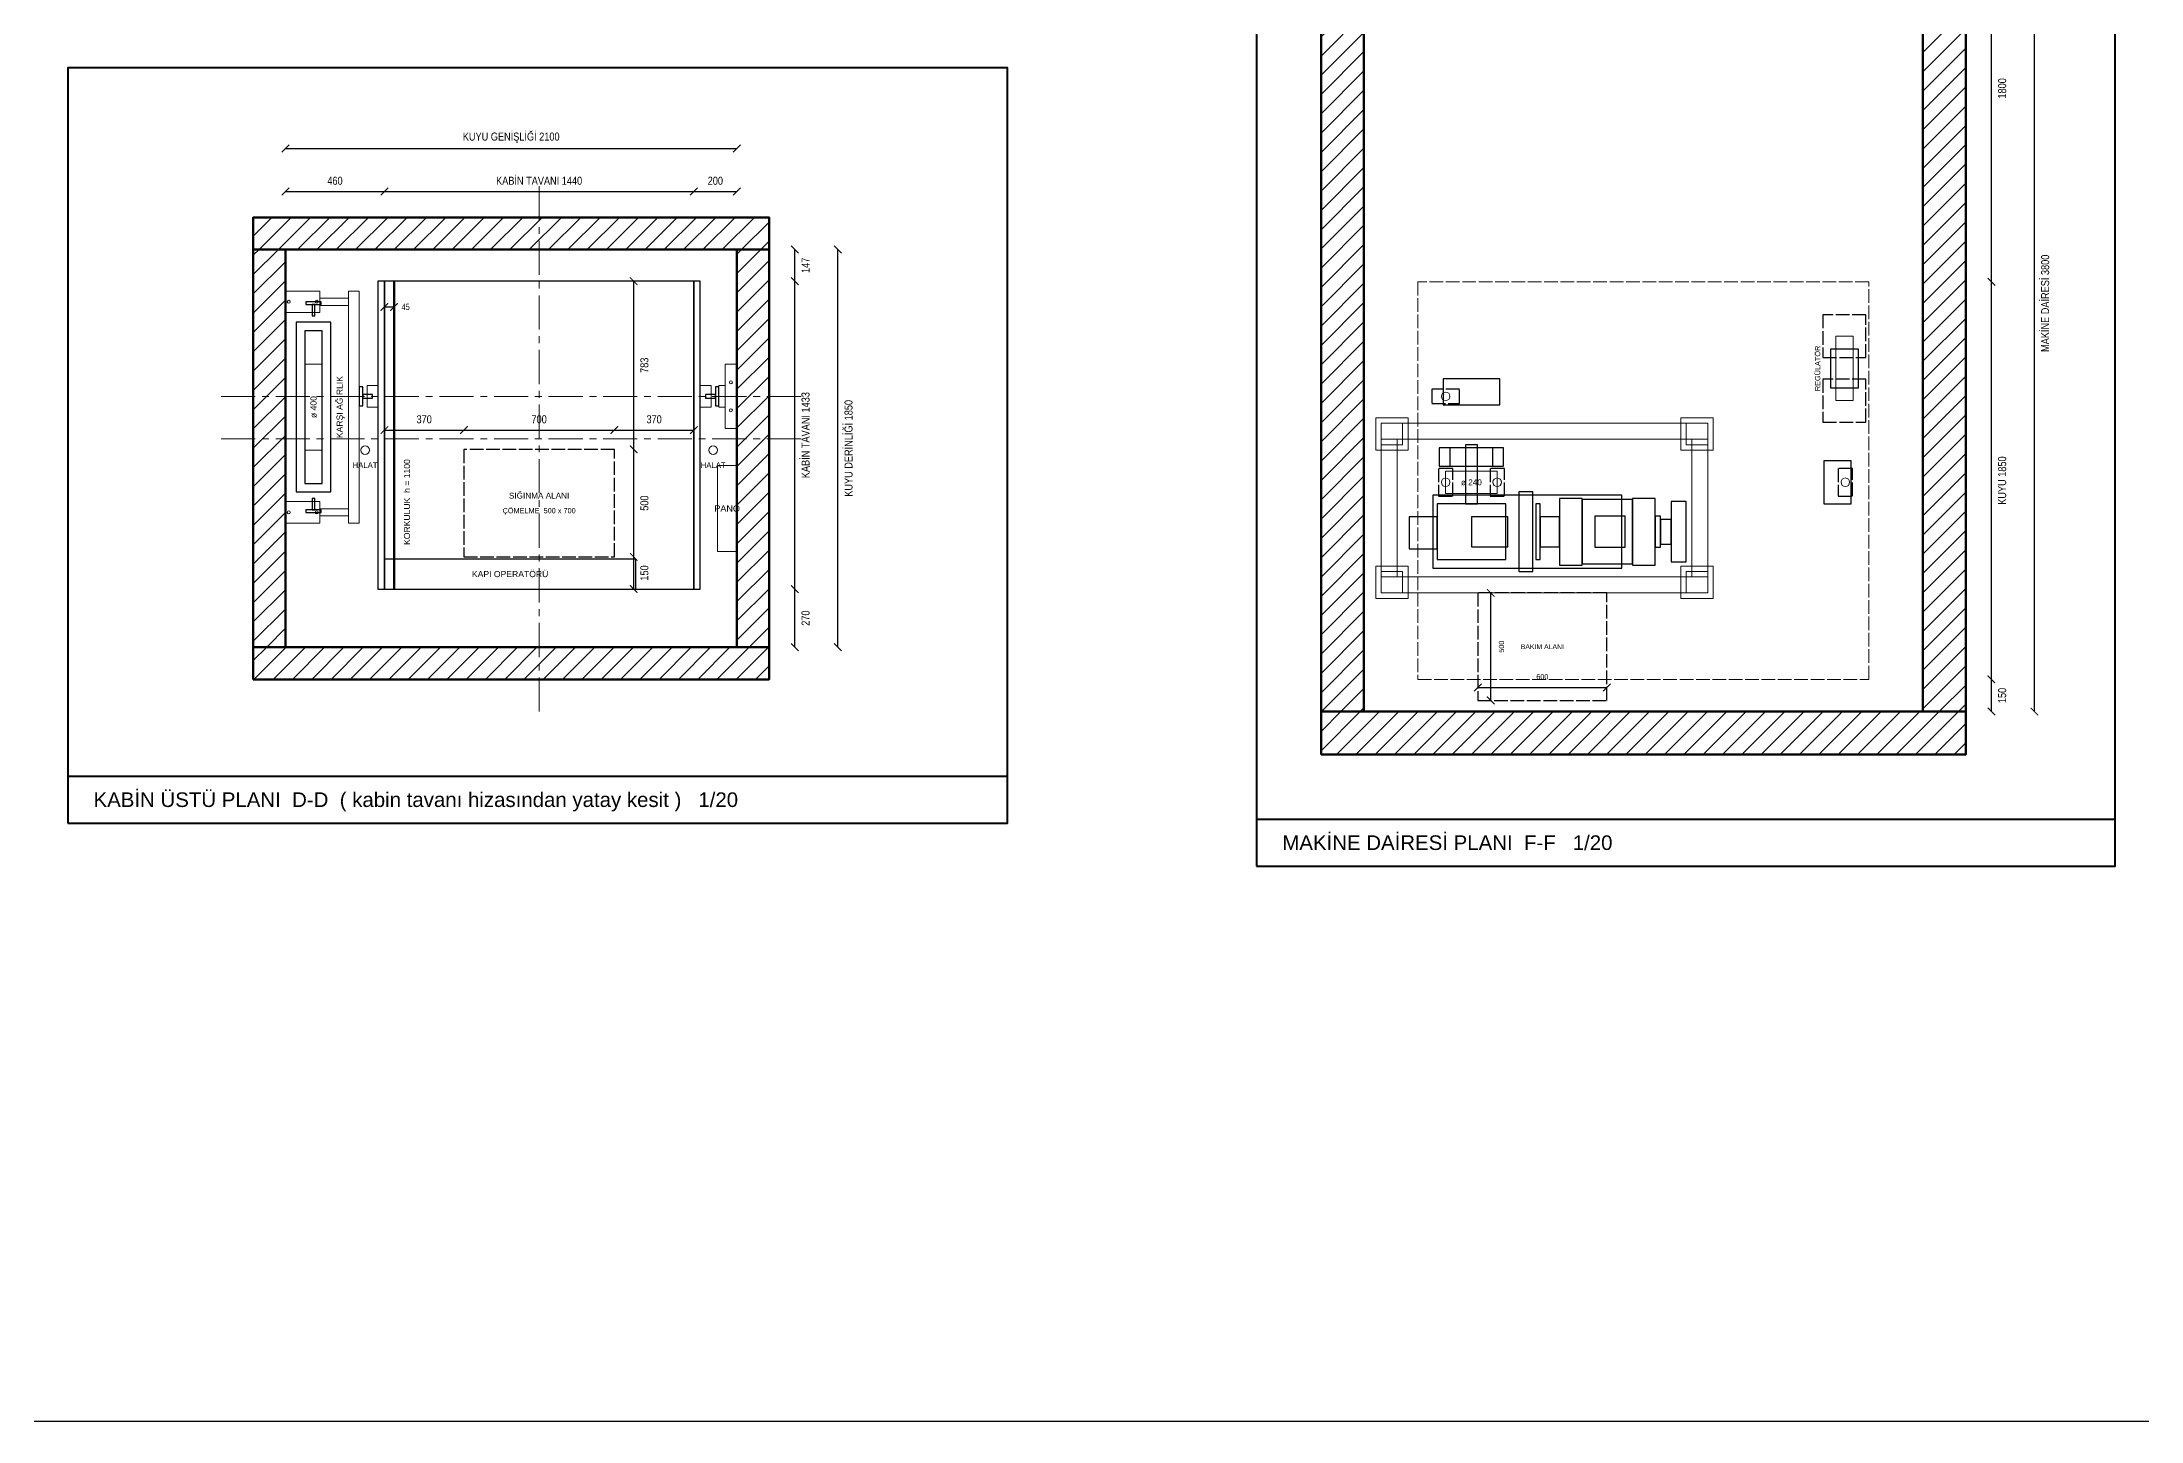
# Model space of a CAD drawing. Header units: millimetres. Extents: x -4216 to -974, y 1159 to 1759.
# Drawn here: x -3512.8 to -3024.3, y 1159.4 to 1480.3 of the extents above; entities that cross this region are included whole.
import ezdxf
from ezdxf.enums import TextEntityAlignment as Align

# ---------------------------------------------------------------- set-up
doc = ezdxf.new("R2010")
doc.units = ezdxf.units.MM
doc.linetypes.add('CENTER', pattern=[5.08, 3.175, -0.635, 0.635, -0.635])
doc.linetypes.add('DASHED', pattern=[1.524, 1.27, -0.254])
for name, color, linetype, lineweight in [('AGIRLIK', 30, 'Continuous', 30), ('BAGLANTI', 8, 'Continuous', 25), ('CERCEVE', 7, 'Continuous', 40), ('CIVATA', 3, 'Continuous', 13), ('DELIK', 5, 'DASHED', 30), ('EKSEN', 1, 'CENTER', 13), ('GIZLI', 8, 'DASHED', 13), ('KABIN', 7, 'Continuous', 30), ('KAPI', 30, 'Continuous', 30), ('KASNAK', 90, 'Continuous', 20), ('KONSOL', 3, 'Continuous', 18), ('KORKULUK', 6, 'Continuous', 50), ('KUYU-DUVAR', 7, 'Continuous', 50), ('KUYU-IC', 7, 'Continuous', 25), ('MAKINE', 5, 'Continuous', 30), ('OLCU', 5, 'Continuous', 13), ('PANO', 150, 'Continuous', 20), ('PATEN', 200, 'Continuous', 20), ('RAY', 3, 'Continuous', 25), ('SASE', 6, 'Continuous', 30), ('SIGINMA', 3, 'DASHED', 25), ('t-çap', 7, 'Continuous', 25), ('TARAMA', 8, 'Continuous', 13), ('YAZI', 7, 'Continuous', 0)]:
    doc.layers.add(name, color=color, linetype=linetype, lineweight=lineweight)
doc.styles.add('ASANSOR', font='arial.ttf')
doc.styles.add('OpenSansCondensed-Light', font='OpenSansCondensed-Light.ttf')
doc.dimstyles.new('EZDXF', dxfattribs={"dimtxt": 0.25, "dimasz": 0.175, "dimexe": 0.375, "dimexo": 0.125, "dimgap": 0.1, "dimtad": 1, "dimlfac": 100, "dimzin": 12, "dimdsep": 46, "dimtxsty": 'OpenSansCondensed-Light', "dimblk": 'ARCHTICK', "dimcen": 2.5, "dimazin": 3, "dimtfac": 0.5, "dimtmove": 2, "dimatfit": 3})

# ---------------------------------------------------------------- blocks, each defined once
blk = doc.blocks.new('_ARCHTICK')
at = {"color": 0, "linetype": 'BYBLOCK', "const_width": 0.15}
blk.add_lwpolyline([(-0.5, -0.5), (0.5, 0.5)], dxfattribs=at)
blk = doc.blocks.new('*D107')
at = {"color": 0}
blk.add_line((2370, 270), (2370, 1703), dxfattribs=at)
at = {"layer": 'Defpoints'}
for p in [(0, 1703), (0, 270), (2370, 270)]:
    blk.add_point(p, dxfattribs=at)
at = {"layer": 'OLCU', "color": 0, "xscale": 35, "yscale": 35}
for p, rotation in [((2370, 1703), 90), ((2370, 270), 270)]:
    blk.add_blockref('_ARCHTICK', p, dxfattribs=dict(at, rotation=rotation))
at = {"layer": 'OLCU', "color": 5, "insert": (2420, 986.5), "char_height": 37.232, "attachment_point": 5, "rotation": 90, "style": 'OpenSansCondensed-Light'}
blk.add_mtext('KABİN TAVANI 1433', dxfattribs=at)
blk = doc.blocks.new('*D108')
at = {"color": 0}
blk.add_line((2370, 1703), (2370, 1850), dxfattribs=at)
at = {"layer": 'Defpoints'}
for p in [(0, 1850), (0, 1703), (2370, 1703)]:
    blk.add_point(p, dxfattribs=at)
at = {"layer": 'OLCU', "color": 0, "xscale": 35, "yscale": 35}
for p, rotation in [((2370, 1850), 90), ((2370, 1703), 270)]:
    blk.add_blockref('_ARCHTICK', p, dxfattribs=dict(at, rotation=rotation))
at = {"layer": 'OLCU', "color": 5, "insert": (2420, 1776.5), "char_height": 37.23, "attachment_point": 5, "rotation": 90, "style": 'OpenSansCondensed-Light'}
blk.add_mtext('147', dxfattribs=at)
blk = doc.blocks.new('*D116')
at = {"color": 0}
blk.add_line((1620, 920), (1620, 1703), dxfattribs=at)
at = {"layer": 'Defpoints'}
for p in [(0, 1703), (0, 920), (1620, 920)]:
    blk.add_point(p, dxfattribs=at)
at = {"layer": 'OLCU', "color": 0, "xscale": 35, "yscale": 35}
for p, rotation in [((1620, 1703), 90), ((1620, 920), 270)]:
    blk.add_blockref('_ARCHTICK', p, dxfattribs=dict(at, rotation=rotation))
at = {"layer": 'OLCU', "color": 5, "insert": (1670, 1311.5), "char_height": 37.23, "attachment_point": 5, "rotation": 90, "style": 'OpenSansCondensed-Light'}
blk.add_mtext('783', dxfattribs=at)
blk = doc.blocks.new('CIZIM_KABIN_USTU', base_point=(-1013.5, -820))
at = {"layer": 'TARAMA'}
h = blk.add_hatch(dxfattribs=at)
h.set_pattern_fill('ANSI31', scale=20)
h.paths.add_polyline_path([(-150, 1850), (2250, 1850), (2250, 2000), (-150, 2000)])
h = blk.add_hatch(dxfattribs=at)
h.set_pattern_fill('ANSI31', scale=20)
h.paths.add_polyline_path([(-150, 0), (0, 0), (0, 1850), (-150, 1850)])
h = blk.add_hatch(dxfattribs=at)
h.set_pattern_fill('ANSI31', scale=20)
h.paths.add_polyline_path([(2100, 0), (2250, 0), (2250, 1850), (2100, 1850)])
h = blk.add_hatch(dxfattribs=at)
h.set_pattern_fill('ANSI31', scale=20)
h.paths.add_polyline_path([(-150, -150), (2250, -150), (2250, 0), (-150, 0)])
at = {"layer": 'AGIRLIK', "ltscale": 50}
for points in [[(50, 722), (210, 722), (210, 1512), (50, 1512)], [(90, 762), (170, 762), (170, 1472), (90, 1472)]]:
    blk.add_lwpolyline(points, close=True, dxfattribs=at)
at = {"layer": 'CERCEVE', "ltscale": 50}
blk.add_line((-1013.5, -600), (3359.5, -600), dxfattribs=at)
blk.add_lwpolyline([(-1013.5, -820), (3359.5, -820), (3359.5, 2696), (-1013.5, 2696)], close=True, dxfattribs=at)
at = {"layer": 'CIVATA', "ltscale": 50}
for centre in [(15, 1607), (145, 1607), (2072.5, 1232), (2072.5, 1102), (15, 627), (145, 627)]:
    blk.add_circle(centre, 7, dxfattribs=at)
at = {"layer": 'EKSEN', "linetype": 'CENTER', "ltscale": 50}
for p, q in [((1180, -300), (1180, 2150)), ((-300, 1167), (2400, 1167)), ((-300, 970), (2400, 970))]:
    blk.add_line(p, q, dxfattribs=at)
at = {"layer": 'KABIN', "ltscale": 50}
blk.add_lwpolyline([(460, 270), (1900, 270), (1900, 1703), (460, 1703)], close=True, dxfattribs=at)
at = {"layer": 'KAPI', "ltscale": 50}
blk.add_lwpolyline([(460, 270), (1630, 270), (1630, 410), (460, 410)], close=True, dxfattribs=at)
at = {"layer": 'KASNAK', "ltscale": 50}
blk.add_lwpolyline([(90, 917), (170, 917), (170, 1317), (90, 1317)], close=True, dxfattribs=at)
for centre in [(370, 917), (1990, 917)]:
    blk.add_circle(centre, 20, dxfattribs=at)
at = {"layer": 'KONSOL', "ltscale": 50}
for points in [[(0, 1557), (160, 1557), (160, 1657), (0, 1657)], [(160, 1590.33333), (293, 1590.33333), (293, 1623.66667), (160, 1623.66667)], [(293, 577), (343, 577), (343, 1657), (293, 1657)], [(2045, 1017), (2100, 1017), (2100, 1317), (2045, 1317)], [(2017, 1117), (2045, 1117), (2045, 1217), (2017, 1217)], [(0, 577), (160, 577), (160, 677), (0, 677)], [(160, 610.33333), (293, 610.33333), (293, 643.66667), (160, 643.66667)]]:
    blk.add_lwpolyline(points, close=True, dxfattribs=at)
at = {"layer": 'KORKULUK', "ltscale": 50}
blk.add_line((505, 270), (505, 1703), dxfattribs=at)
at = {"layer": 'KUYU-DUVAR', "ltscale": 50}
for points in [[(-150, 1850), (2250, 1850), (2250, 2000), (-150, 2000)], [(-150, 0), (0, 0), (0, 1850), (-150, 1850)], [(2100, 0), (2250, 0), (2250, 1850), (2100, 1850)], [(-150, -150), (2250, -150), (2250, 0), (-150, 0)]]:
    blk.add_lwpolyline(points, close=True, dxfattribs=at)
at = {"layer": 'KUYU-IC', "ltscale": 50}
blk.add_lwpolyline([(0, 0), (2100, 0), (2100, 1850), (0, 1850)], close=True, dxfattribs=at)
at = {"layer": 'PANO', "ltscale": 50}
blk.add_lwpolyline([(2010, 445), (2100, 445), (2100, 845), (2010, 845)], close=True, dxfattribs=at)
at = {"layer": 'PATEN', "ltscale": 50}
for points in [[(380, 1117), (430, 1117), (430, 1217), (380, 1217)], [(1930, 1117), (1980, 1117), (1980, 1217), (1930, 1217)]]:
    blk.add_lwpolyline(points, close=True, dxfattribs=at)
at = {"layer": 'RAY', "ltscale": 50}
for points in [[(95, 1594.4), (165, 1594.4), (165, 1607), (95, 1607)], [(123.7, 1542), (136.3, 1542), (136.3, 1594.4), (123.7, 1594.4)], [(343, 1122.5), (359.02, 1122.5), (359.02, 1211.5), (343, 1211.5)], [(359.02, 1158.99), (405, 1158.99), (405, 1175.01), (359.02, 1175.01)], [(1955, 1158.99), (2000.98, 1158.99), (2000.98, 1175.01), (1955, 1175.01)], [(2000.98, 1122.5), (2017, 1122.5), (2017, 1211.5), (2000.98, 1211.5)], [(123.7, 639.6), (136.3, 639.6), (136.3, 692), (123.7, 692)], [(95, 627), (165, 627), (165, 639.6), (95, 639.6)]]:
    blk.add_lwpolyline(points, close=True, dxfattribs=at)
at = {"layer": 'SASE', "ltscale": 50}
for points in [[(430, 270), (460, 270), (460, 1703), (430, 1703)], [(1900, 270), (1930, 270), (1930, 1703), (1900, 1703)]]:
    blk.add_lwpolyline(points, close=True, dxfattribs=at)
at = {"layer": 'SIGINMA', "ltscale": 50}
blk.add_lwpolyline([(830, 420), (1530, 420), (1530, 920), (830, 920)], close=True, dxfattribs=at)
at = {"layer": 'TARAMA', "ltscale": 50}
for points in [[(-150, 1850), (2250, 1850), (2250, 2000), (-150, 2000)], [(-150, 0), (0, 0), (0, 1850), (-150, 1850)], [(2100, 0), (2250, 0), (2250, 1850), (2100, 1850)], [(-150, -150), (2250, -150), (2250, 0), (-150, 0)]]:
    blk.add_lwpolyline(points, close=True, dxfattribs=at)
at = {"layer": 'CERCEVE', "style": 'ASANSOR'}
blk.add_text('KABİN ÜSTÜ PLANI  D-D  ( kabin tavanı hizasından yatay kesit )   1/20', height=68.02, dxfattribs=at).set_placement((-893.5, -710), align=Align.MIDDLE_LEFT)
at = {"layer": 'YAZI', "style": 'ASANSOR'}
for s, p in [('KARŞI AĞIRLIK', (251.5, 1117)), ('ø 400', (130, 1117)), ('KORKULUK  h = 1100', (565, 675))]:
    blk.add_text(s, height=28.64, rotation=90, dxfattribs=at).set_placement(p, align=Align.MIDDLE_CENTER)
for s, height, p in [('HALAT', 25.776, (370, 847)), ('HALAT', 25.776, (1990, 847)), ('SIĞINMA ALANI', 27.208, (1180, 705)), ('ÇÖMELME  500 x 700', 24.344, (1180, 635)), ('PANO', 30.072, (2055, 645)), ('KAPI OPERATÖRÜ', 28.64, (1045, 340))]:
    blk.add_text(s, height=height, dxfattribs=at).set_placement(p, align=Align.MIDDLE_CENTER)
at = {"layer": 'OLCU'}
for base, p1, p2, location, text, override in [((0, 2320), (0, 0), (2100, 0), (1050, 2370), 'KUYU GENİŞLİĞİ 2100', {"dimtxt": 37.232, "dimasz": 35, "dimexe": 30, "dimexo": 25, "dimgap": 15, "dimse1": 1, "dimse2": 1, "dimclrt": 5, "dimtmove": 2}), ((460, 2120), (460, 0), (1900, 0), (1180, 2170), 'KABİN TAVANI 1440', {"dimtxt": 37.232, "dimasz": 35, "dimexe": 30, "dimexo": 25, "dimgap": 15, "dimse1": 1, "dimse2": 1, "dimclrt": 5, "dimtmove": 2}), ((0, 2120), (0, 0), (460, 0), (230, 2170), '460', {"dimtxt": 37.232, "dimasz": 35, "dimexe": 30, "dimexo": 25, "dimgap": 15, "dimse1": 1, "dimse2": 1, "dimclrt": 5, "dimtmove": 2}), ((1900, 2120), (1900, 0), (2100, 0), (2000, 2170), '200', {"dimtxt": 37.232, "dimasz": 35, "dimexe": 30, "dimexo": 25, "dimgap": 15, "dimse1": 1, "dimse2": 1, "dimclrt": 5, "dimtmove": 2}), ((460, 1583), (460, 0), (505, 0), (559, 1583), '45', {"dimtxt": 28.64, "dimasz": 35, "dimexe": 30, "dimexo": 25, "dimgap": 15, "dimse1": 1, "dimse2": 1, "dimclrt": 5, "dimtmove": 2}), ((460, 1010), (460, 0), (830, 0), (645, 1060), '370', {"dimtxt": 37.232, "dimasz": 35, "dimexe": 30, "dimexo": 25, "dimgap": 15, "dimse1": 1, "dimse2": 1, "dimclrt": 5, "dimtmove": 2}), ((830, 1010), (830, 0), (1530, 0), (1180, 1060), '700', {"dimtxt": 37.232, "dimasz": 35, "dimexe": 30, "dimexo": 25, "dimgap": 15, "dimse1": 1, "dimse2": 1, "dimclrt": 5, "dimtmove": 2}), ((1530, 1010), (1530, 0), (1900, 0), (1715, 1060), '370', {"dimtxt": 37.232, "dimasz": 35, "dimexe": 30, "dimexo": 25, "dimgap": 15, "dimse1": 1, "dimse2": 1, "dimclrt": 5, "dimtmove": 2})]:
    blk.add_linear_dim(base=base, p1=p1, p2=p2, location=location, text=text, dimstyle='EZDXF', override=override, dxfattribs=at).render()
for base, p1, p2, text, picture, middle in [((2370, 1703), (0, 1703), (0, 1850), '147', '*D108', (2420, 1776.5)), ((2370, 270), (0, 270), (0, 1703), 'KABİN TAVANI 1433', '*D107', (2420, 986.5)), ((1620, 920), (0, 920), (0, 1703), '783', '*D116', (1670, 1311.5))]:
    dim = blk.add_linear_dim(base=base, p1=p1, p2=p2, angle=90, text=text, dimstyle='EZDXF', override={"dimtxt": 37.232, "dimasz": 35, "dimexe": 30, "dimexo": 25, "dimgap": 15, "dimse1": 1, "dimse2": 1, "dimclrt": 5, "dimtmove": 2}, dxfattribs=at)
    dim.commit()
    dim.dimension.update_dxf_attribs({"geometry": picture, "text_midpoint": middle, "dimtype": 160, "text_rotation": 90})
for base, p1, p2, location, text in [((2570, 0), (0, 0), (0, 1850), (2620, 925), 'KUYU DERİNLİĞİ 1850'), ((1620, 420), (0, 420), (0, 920), (1670, 670), '500'), ((1620, 270), (0, 270), (0, 420), (1670, 345), '150'), ((2370, 0), (0, 0), (0, 270), (2420, 135), '270')]:
    blk.add_linear_dim(base=base, p1=p1, p2=p2, angle=90, location=location, text=text, text_rotation=90, dimstyle='EZDXF', override={"dimtxt": 37.232, "dimasz": 35, "dimexe": 30, "dimexo": 25, "dimgap": 15, "dimse1": 1, "dimse2": 1, "dimclrt": 5, "dimtmove": 2}, dxfattribs=at).render()
blk = doc.blocks.new('CIZIM_MAKINE_DAIRESI', base_point=(-750, -870))
at = {"layer": 'TARAMA'}
h = blk.add_hatch(dxfattribs=at)
h.set_pattern_fill('ANSI31', scale=20)
h.paths.add_polyline_path([(-450, 3650), (2550, 3650), (2550, 3850), (-450, 3850)])
h = blk.add_hatch(dxfattribs=at)
h.set_pattern_fill('ANSI31', scale=20)
h.paths.add_polyline_path([(-450, -150), (-250, -150), (-250, 3650), (-450, 3650)])
h = blk.add_hatch(dxfattribs=at)
h.set_pattern_fill('ANSI31', scale=20)
h.paths.add_polyline_path([(2350, -150), (2550, -150), (2550, 3650), (2350, 3650)])
h = blk.add_hatch(dxfattribs=at)
h.set_pattern_fill('ANSI31', scale=20)
h.paths.add_polyline_path([(-450, -350), (2550, -350), (2550, -150), (-450, -150)])
at = {"layer": 'BAGLANTI', "ltscale": 50}
for points in [[(118, 1278), (382, 1278), (382, 1398), (118, 1398)], [(1890, 817), (2017, 817), (2017, 1017), (1890, 1017)]]:
    blk.add_lwpolyline(points, close=True, dxfattribs=at)
at = {"layer": 'CERCEVE', "ltscale": 50}
blk.add_line((-750, -650), (3246, -650), dxfattribs=at)
blk.add_lwpolyline([(-750, -870), (3246, -870), (3246, 4546), (-750, 4546)], close=True, dxfattribs=at)
at = {"layer": 'DELIK', "ltscale": 50}
for points in [[(1886, 1497), (2086, 1497), (2086, 1697), (1886, 1697)], [(1886, 1197), (2086, 1197), (2086, 1397), (1886, 1397)], [(65.55, 1283.75), (194.45, 1283.75), (194.45, 1350.25), (65.55, 1350.25)], [(96.75, 852.55), (163.25, 852.55), (163.25, 981.45), (96.75, 981.45)], [(336.75, 852.55), (403.25, 852.55), (403.25, 981.45), (336.75, 981.45)], [(1956.75, 852.55), (2023.25, 852.55), (2023.25, 981.45), (1956.75, 981.45)]]:
    blk.add_lwpolyline(points, close=True, dxfattribs=at)
at = {"layer": 'GIZLI', "ltscale": 50}
blk.add_lwpolyline([(0, 0), (2100, 0), (2100, 1850), (0, 1850)], close=True, dxfattribs=at)
at = {"layer": 'KAPI', "ltscale": 50}
blk.add_lwpolyline([(50, 3650), (850, 3650), (850, 3850), (50, 3850)], close=True, dxfattribs=at)
at = {"layer": 'KASNAK', "ltscale": 50}
for points in [[(1946, 1297), (2026, 1297), (2026, 1597), (1946, 1597)], [(130, 864.5), (370, 864.5), (370, 969.5), (130, 969.5)]]:
    blk.add_lwpolyline(points, close=True, dxfattribs=at)
for centre in [(130, 1317), (130, 917), (370, 917), (1990, 917)]:
    blk.add_circle(centre, 20, dxfattribs=at)
at = {"layer": 'KONSOL', "ltscale": 50}
for points in [[(-195, 1067), (-45, 1067), (-45, 1217), (-195, 1217)], [(-170, 1092), (-70, 1092), (-70, 1192), (-170, 1192)], [(-170, 1117), (1350, 1117), (1350, 1192), (-170, 1192)], [(1225, 1067), (1375, 1067), (1375, 1217), (1225, 1217)], [(1250, 1092), (1350, 1092), (1350, 1192), (1250, 1192)], [(-170, 477), (-95, 477), (-95, 1117), (-170, 1117)], [(1275, 477), (1350, 477), (1350, 1117), (1275, 1117)], [(-195, 377), (-45, 377), (-45, 527), (-195, 527)], [(-170, 402), (-70, 402), (-70, 502), (-170, 502)], [(1225, 377), (1375, 377), (1375, 527), (1225, 527)], [(1250, 402), (1350, 402), (1350, 502), (1250, 502)], [(-170, 402), (1350, 402), (1350, 477), (-170, 477)]]:
    blk.add_lwpolyline(points, close=True, dxfattribs=at)
at = {"layer": 'KUYU-DUVAR', "ltscale": 50}
for points in [[(-450, 3650), (2550, 3650), (2550, 3850), (-450, 3850)], [(-450, -150), (-250, -150), (-250, 3650), (-450, 3650)], [(2350, -150), (2550, -150), (2550, 3650), (2350, 3650)], [(-450, -350), (2550, -350), (2550, -150), (-450, -150)]]:
    blk.add_lwpolyline(points, close=True, dxfattribs=at)
at = {"layer": 'KUYU-IC', "ltscale": 50}
blk.add_lwpolyline([(-250, -150), (2350, -150), (2350, 3650), (-250, 3650)], close=True, dxfattribs=at)
at = {"layer": 'MAKINE', "ltscale": 50}
for points in [[(1921, 1357), (2051, 1357), (2051, 1537), (1921, 1537)], [(100, 992), (400, 992), (400, 1077), (100, 1077)], [(150, 992), (350, 992), (350, 1077), (150, 1077)], [(222.5, 817), (277.5, 817), (277.5, 1092), (222.5, 1092)], [(70, 517), (950, 517), (950, 857), (70, 857)], [(90, 557), (410, 557), (410, 817), (90, 817)], [(470, 502), (535, 502), (535, 872), (470, 872)], [(550, 557), (570, 557), (570, 817), (550, 817)], [(660, 532), (765, 532), (765, 842), (660, 842)], [(765, 537), (1000, 537), (1000, 837), (765, 837)], [(1000, 532), (1105, 532), (1105, 842), (1000, 842)], [(1180, 547), (1250, 547), (1250, 827), (1180, 827)], [(-40, 607), (90, 607), (90, 757), (-40, 757)], [(250, 617), (420, 617), (420, 757), (250, 757)], [(570, 617), (660, 617), (660, 757), (570, 757)], [(825, 615), (965, 615), (965, 759), (825, 759)], [(1105, 614.5), (1130, 614.5), (1130, 759.5), (1105, 759.5)], [(1130, 629.5), (1180, 629.5), (1180, 744.5), (1130, 744.5)]]:
    blk.add_lwpolyline(points, close=True, dxfattribs=at)
at = {"layer": 'PANO', "ltscale": 50}
blk.add_lwpolyline([(1950, 3050), (2350, 3050), (2350, 3650), (1950, 3650)], close=True, dxfattribs=at)
at = {"layer": 'SIGINMA', "ltscale": 50}
for points in [[(1250, 3050), (1950, 3050), (1950, 3650), (1250, 3650)], [(280, -98), (880, -98), (880, 402), (280, 402)]]:
    blk.add_lwpolyline(points, close=True, dxfattribs=at)
at = {"layer": 'TARAMA', "ltscale": 50}
for points in [[(-450, 3650), (2550, 3650), (2550, 3850), (-450, 3850)], [(-450, -150), (-250, -150), (-250, 3650), (-450, 3650)], [(2350, -150), (2550, -150), (2550, 3650), (2350, 3650)], [(-450, -350), (2550, -350), (2550, -150), (-450, -150)]]:
    blk.add_lwpolyline(points, close=True, dxfattribs=at)
at = {"layer": 'CERCEVE', "style": 'ASANSOR'}
blk.add_text('MAKİNE DAİRESİ PLANI  F-F   1/20', height=68.02, dxfattribs=at).set_placement((-630, -760), align=Align.MIDDLE_LEFT)
at = {"layer": 'YAZI', "style": 'ASANSOR'}
for s, height, p in [('KAPI 800', 24.344, (450, 3750)), ('ø 240', 27.208, (250, 917)), ('BAKIM ALANI', 22.912, (580, 152))]:
    blk.add_text(s, height=height, dxfattribs=at).set_placement(p, align=Align.MIDDLE_CENTER)
for s, height, p in [('ÇALIŞMA ALANI', 22.912, (1600, 3350)), ('KUMANDA PANOSU', 22.912, (2150, 3350)), ('REGÜLATÖR', 24.344, (1861, 1447))]:
    blk.add_text(s, height=height, rotation=90, dxfattribs=at).set_placement(p, align=Align.MIDDLE_CENTER)
at = {"layer": 'OLCU'}
for base, p1, p2, location, text, override in [((-250, 4170), (-250, 0), (2350, 0), (1050, 4220), 'MAKİNE DAİRESİ 2600', {"dimtxt": 37.232, "dimasz": 35, "dimexe": 30, "dimexo": 25, "dimgap": 15, "dimse1": 1, "dimse2": 1, "dimclrt": 5, "dimtmove": 2}), ((-250, 3970), (-250, 0), (0, 0), (-125, 4020), '250', {"dimtxt": 37.232, "dimasz": 35, "dimexe": 30, "dimexo": 25, "dimgap": 15, "dimse1": 1, "dimse2": 1, "dimclrt": 5, "dimtmove": 2}), ((0, 3970), (0, 0), (2100, 0), (1050, 4020), 'KUYU 2100', {"dimtxt": 37.232, "dimasz": 35, "dimexe": 30, "dimexo": 25, "dimgap": 15, "dimse1": 1, "dimse2": 1, "dimclrt": 5, "dimtmove": 2}), ((2100, 3970), (2100, 0), (2350, 0), (2225, 4020), '250', {"dimtxt": 37.232, "dimasz": 35, "dimexe": 30, "dimexo": 25, "dimgap": 15, "dimse1": 1, "dimse2": 1, "dimclrt": 5, "dimtmove": 2}), ((1250, 3110), (1250, 0), (1950, 0), (1600, 3160), '700', {"dimtxt": 24.344, "dimasz": 35, "dimexe": 30, "dimexo": 25, "dimgap": 15, "dimse1": 1, "dimse2": 1, "dimclrt": 5, "dimtmove": 2}), ((280, -38), (280, 0), (880, 0), (580, 12), '600', {"dimtxt": 24.344, "dimasz": 35, "dimexe": 30, "dimexo": 25, "dimgap": 15, "dimse1": 1, "dimse2": 1, "dimclrt": 5, "dimtmove": 2})]:
    blk.add_linear_dim(base=base, p1=p1, p2=p2, location=location, text=text, dimstyle='EZDXF', override=override, dxfattribs=at).render()
for base, p1, p2, location, text, override in [((2670, 1850), (0, 1850), (0, 3650), (2720, 2750), '1800', {"dimtxt": 37.232, "dimasz": 35, "dimexe": 30, "dimexo": 25, "dimgap": 15, "dimse1": 1, "dimse2": 1, "dimclrt": 5, "dimtmove": 2}), ((2870, -150), (0, -150), (0, 3650), (2920, 1750), 'MAKİNE DAİRESİ 3800', {"dimtxt": 37.232, "dimasz": 35, "dimexe": 30, "dimexo": 25, "dimgap": 15, "dimse1": 1, "dimse2": 1, "dimclrt": 5, "dimtmove": 2}), ((1310, 3050), (0, 3050), (0, 3650), (1360, 3350), '600', {"dimtxt": 24.344, "dimasz": 35, "dimexe": 30, "dimexo": 25, "dimgap": 15, "dimse1": 1, "dimse2": 1, "dimclrt": 5, "dimtmove": 2}), ((2670, 0), (0, 0), (0, 1850), (2720, 925), 'KUYU 1850', {"dimtxt": 37.232, "dimasz": 35, "dimexe": 30, "dimexo": 25, "dimgap": 15, "dimse1": 1, "dimse2": 1, "dimclrt": 5, "dimtmove": 2}), ((340, -98), (0, -98), (0, 402), (390, 152), '500', {"dimtxt": 24.344, "dimasz": 35, "dimexe": 30, "dimexo": 25, "dimgap": 15, "dimse1": 1, "dimse2": 1, "dimclrt": 5, "dimtmove": 2}), ((2670, -150), (0, -150), (0, 0), (2720, -75), '150', {"dimtxt": 37.232, "dimasz": 35, "dimexe": 30, "dimexo": 25, "dimgap": 15, "dimse1": 1, "dimse2": 1, "dimclrt": 5, "dimtmove": 2})]:
    blk.add_linear_dim(base=base, p1=p1, p2=p2, angle=90, location=location, text=text, text_rotation=90, dimstyle='EZDXF', override=override, dxfattribs=at).render()

msp = doc.modelspace()

# ---------------------------------------------------------------- linework, layer by layer
at = {"layer": 't-çap'}
msp.add_line((-4215.84, 1159.43), (-973.82, 1159.43), dxfattribs=at)

# ---------------------------------------------------------------- block references
at = {"xscale": 0.05, "yscale": 0.05}
for name, p in [('CIZIM_MAKINE_DAIRESI', (-3230.15, 1288.5)), ('CIZIM_KABIN_USTU', (-3506.75, 1298.5))]:
    msp.add_blockref(name, p, dxfattribs=at)

doc.saveas('drawing.dxf')
